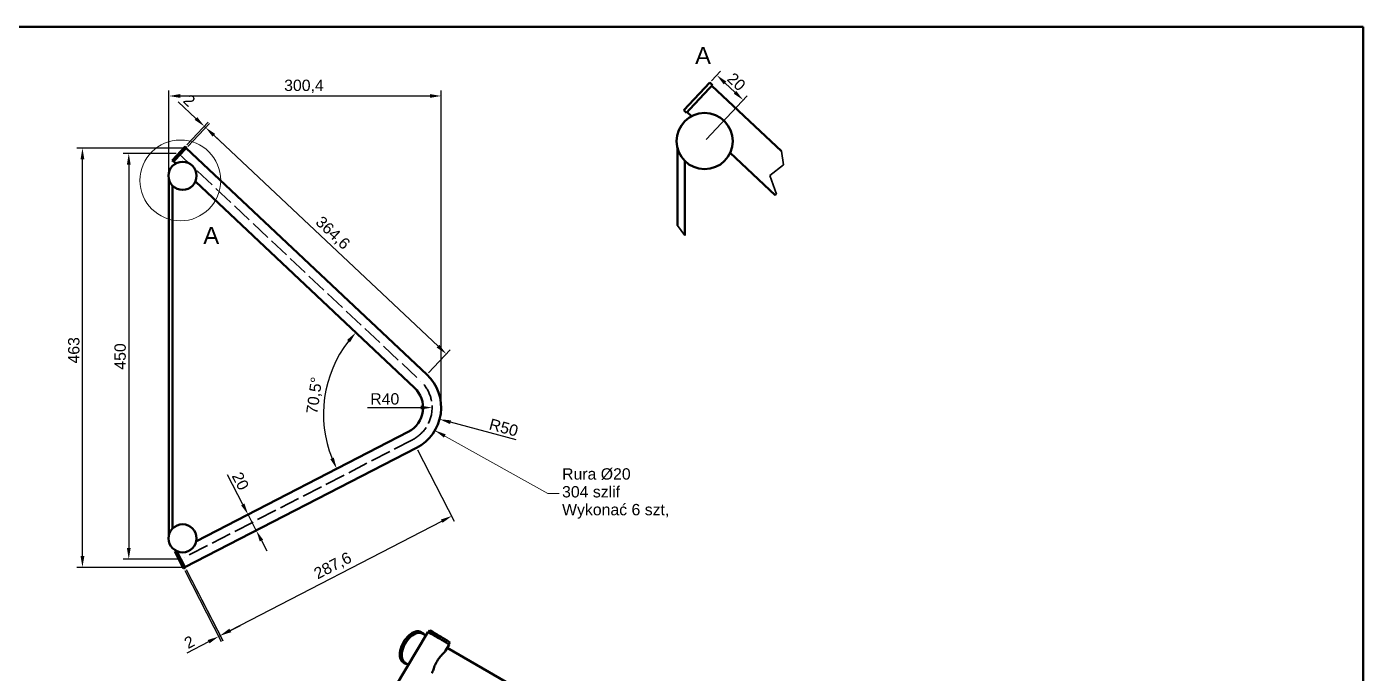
# Model space of a CAD drawing. Header units: millimetres. Extents: x 10 to 2960, y 10 to 2090.
# Drawn here: x 1485 to 2960, y 1377 to 2090 of the extents above; entities that cross this region are included whole.
import ezdxf

# ---------------------------------------------------------------- set-up
doc = ezdxf.new("R2010")
doc.units = ezdxf.units.MM
doc.header["$LTSCALE"] = 5
doc.linetypes.add('DASHED', pattern=[0.2068, 0.1655, -0.0413])
for name, color, linetype, lineweight in [('Krawędzie widoczneARTUR', 7, 'Continuous', 50), ('Linie przerwaniaARTUR', 7, 'Continuous', 35), ('Linie szczegółuARTUR', 7, 'Continuous', 18), ('SymboleARTUR', 7, 'Continuous', 18), ('SzkicARTUR', 7, 'Continuous', 35), ('WymiaryARTUR', 7, 'Continuous', 25)]:
    doc.layers.add(name, color=color, linetype=linetype, lineweight=lineweight)
doc.styles.add('STANDARD-ARTUR', font='ARIAL.TTF')
doc.styles.add('STANDARD-ARTURDużyTekst', font='ARIAL.TTF')
doc.dimstyles.new('ISO-25-ARTUR tekst normalny', dxfattribs={"dimscale": 5, "dimtxt": 2.5, "dimasz": 2.5, "dimexe": 1.25, "dimexo": 0.5, "dimtad": 1, "dimdec": 1, "dimrnd": 1e-08, "dimtxsty": 'STANDARD-ARTUR', "dimcen": 0.09, "dimclrd": 7, "dimclre": 7, "dimclrt": 7, "dimadec": 1, "dimazin": 2, "dimtfac": 0.6, "dimtdec": 3, "dimtmove": 0, "dimatfit": 3, "dimfxl": 1, "dimtolj": 1, "dimtzin": 0, "dimlwd": -1, "dimlwe": -1, "dimarcsym": 0})
doc.dimstyles.new('ISO-25-ARTUR tekst normalny$7', dxfattribs={"dimscale": 5, "dimtxt": 2.5, "dimasz": 2.5, "dimexe": 1.25, "dimexo": 0.5, "dimtad": 1, "dimdec": 1, "dimrnd": 1e-08, "dimtxsty": 'STANDARD-ARTUR', "dimcen": 0.09, "dimclrd": 7, "dimclre": 7, "dimclrt": 7, "dimadec": 1, "dimazin": 2, "dimtfac": 0.6, "dimtdec": 3, "dimtmove": 0, "dimatfit": 3, "dimfxl": 1, "dimtolj": 1, "dimtzin": 0, "dimlwd": 15, "dimlwe": -1, "dimarcsym": 0})

# ---------------------------------------------------------------- blocks, each defined once
blk = doc.blocks.new('Ramki Zwykła')
at = {"layer": 'SzkicARTUR', "lineweight": 50}
for p in [(2, 418), (592, 2)]:
    blk.add_line(p, (592, 418), dxfattribs=at)
blk = doc.blocks.new('*D5')
at = {"layer": 'Defpoints', "color": 0, "linetype": 'Continuous', "transparency": 16777216}
for p in [(1546.5, 1956.1), (1661, 1956.1), (1659.7, 1493.5)]:
    blk.add_point(p, dxfattribs=at)
at = {"layer": 'WymiaryARTUR', "color": 7, "linetype": 'Continuous', "transparency": 16777216}
for p, q in [((1658.5, 1956.1), (1540.3, 1956.1)), ((1546.5, 1506), (1546.5, 1943.6)), ((1657.2, 1493.5), (1540.3, 1493.5))]:
    blk.add_line(p, q, dxfattribs=at)
for points in [[(1544.4, 1943.6), (1548.6, 1943.6), (1546.5, 1956.1)], [(1544.4, 1506), (1548.6, 1506), (1546.5, 1493.5)]]:
    blk.add_solid(points, dxfattribs=at)
at = {"layer": 'WymiaryARTUR', "color": 7, "linetype": 'Continuous', "transparency": 16777216, "insert": (1537, 1718.4), "char_height": 12.5, "attachment_point": 4, "rotation": 90, "style": 'STANDARD-ARTUR'}
blk.add_mtext('\\A1;463', dxfattribs=at)
blk = doc.blocks.new('*D13')
at = {"layer": 'Defpoints', "color": 0, "linetype": 'Continuous', "transparency": 16777216}
for p in [(1942.4, 2013.6), (1642, 1925.5), (1942.4, 1669.7)]:
    blk.add_point(p, dxfattribs=at)
at = {"layer": 'WymiaryARTUR', "color": 7, "linetype": 'Continuous', "transparency": 16777216}
for p, q in [((1642, 1928), (1642, 2019.8)), ((1654.5, 2013.6), (1929.9, 2013.6)), ((1942.4, 1672.2), (1942.4, 2019.8))]:
    blk.add_line(p, q, dxfattribs=at)
for points in [[(1654.5, 2015.7), (1654.5, 2011.5), (1642, 2013.6)], [(1929.9, 2015.7), (1929.9, 2011.5), (1942.4, 2013.6)]]:
    blk.add_solid(points, dxfattribs=at)
at = {"layer": 'WymiaryARTUR', "color": 7, "linetype": 'Continuous', "transparency": 16777216, "insert": (1769.1, 2024.2), "char_height": 12.5, "attachment_point": 4, "style": 'STANDARD-ARTUR'}
blk.add_mtext('\\A1;300,4', dxfattribs=at)
blk = doc.blocks.new('*D14')
at = {"layer": 'Defpoints', "color": 0, "linetype": 'Continuous', "transparency": 16777216}
for p in [(1782.5, 1579.4), (1793.8, 1562.7), (1738.3, 1534.1)]:
    blk.add_point(p, dxfattribs=at)
at = {"layer": 'WymiaryARTUR', "color": 7, "linetype": 'Continuous', "transparency": 16777216}
for p, q in [((1723.4, 1563), (1706.5, 1595.7)), ((1738.3, 1534.1), (1729.2, 1551.9)), ((1744.1, 1523), (1749.8, 1511.9))]:
    blk.add_line(p, q, dxfattribs=at)
for points in [[(1725.3, 1564), (1721.6, 1562), (1729.2, 1551.9)], [(1745.9, 1524), (1742.2, 1522.1), (1738.3, 1534.1)]]:
    blk.add_solid(points, dxfattribs=at)
at = {"layer": 'WymiaryARTUR', "color": 7, "linetype": 'Continuous', "transparency": 16777216, "insert": (1716.4, 1597.3), "char_height": 12.5, "attachment_point": 4, "rotation": 297.2848, "style": 'STANDARD-ARTUR'}
blk.add_mtext('\\A1;20', dxfattribs=at)
blk = doc.blocks.new('*D15')
at = {"layer": 'Defpoints', "color": 0, "linetype": 'Continuous', "transparency": 16777216}
for p in [(1915.3, 1625.4), (1954.1, 1550.2), (1659.7, 1493.5)]:
    blk.add_point(p, dxfattribs=at)
at = {"layer": 'WymiaryARTUR', "color": 7, "linetype": 'Continuous', "transparency": 16777216}
for p, q in [((1916.4, 1623.2), (1956.9, 1544.6)), ((1709.6, 1424), (1943, 1544.4)), ((1660.8, 1491.3), (1701.3, 1412.8))]:
    blk.add_line(p, q, dxfattribs=at)
for points in [[(1942, 1546.3), (1943.9, 1542.6), (1954.1, 1550.2)], [(1708.6, 1425.9), (1710.5, 1422.2), (1698.5, 1418.3)]]:
    blk.add_solid(points, dxfattribs=at)
at = {"layer": 'WymiaryARTUR', "color": 7, "linetype": 'Continuous', "transparency": 16777216, "insert": (1803.7, 1484.6), "char_height": 12.5, "attachment_point": 4, "rotation": 27.2848, "style": 'STANDARD-ARTUR'}
blk.add_mtext('\\A1;287,6', dxfattribs=at)
blk = doc.blocks.new('*D16')
at = {"layer": 'Defpoints', "color": 0, "linetype": 'Continuous', "transparency": 16777216}
for p in [(1682.4, 1978.8), (1661, 1956.1), (1926.6, 1706.3)]:
    blk.add_point(p, dxfattribs=at)
at = {"layer": 'WymiaryARTUR', "color": 7, "linetype": 'Continuous', "transparency": 16777216}
for p, q in [((1662.7, 1957.9), (1686.7, 1983.4)), ((1938.9, 1737.6), (1691.5, 1970.2)), ((1928.3, 1708.1), (1952.3, 1733.6))]:
    blk.add_line(p, q, dxfattribs=at)
for points in [[(1692.9, 1971.8), (1690.1, 1968.7), (1682.4, 1978.8)], [(1940.3, 1739.1), (1937.5, 1736), (1948, 1729)]]:
    blk.add_solid(points, dxfattribs=at)
at = {"layer": 'WymiaryARTUR', "color": 7, "linetype": 'Continuous', "transparency": 16777216, "insert": (1806.3, 1876.9), "char_height": 12.5, "attachment_point": 4, "rotation": 316.7558, "style": 'STANDARD-ARTUR'}
blk.add_mtext('\\A1;364,6', dxfattribs=at)
blk = doc.blocks.new('*D17')
at = {"layer": 'Defpoints', "color": 0, "linetype": 'Continuous', "transparency": 16777216}
for p in [(1892.4, 1669.8), (1932.4, 1669.8)]:
    blk.add_point(p, dxfattribs=at)
at = {"layer": 'WymiaryARTUR', "color": 7, "linetype": 'Continuous', "transparency": 16777216}
blk.add_line((1860.9, 1669.8), (1919.9, 1669.8), dxfattribs=at)
blk.add_solid([(1919.9, 1671.9), (1919.9, 1667.7), (1932.4, 1669.8)], dxfattribs=at)
at = {"layer": 'WymiaryARTUR', "color": 7, "linetype": 'Continuous', "transparency": 16777216, "insert": (1864.1, 1679.3), "char_height": 12.5, "attachment_point": 4, "rotation": 359.9999, "style": 'STANDARD-ARTUR'}
blk.add_mtext('\\A1;R40', dxfattribs=at)
blk = doc.blocks.new('*D19')
at = {"layer": 'Defpoints', "color": 0, "linetype": 'Continuous', "transparency": 16777216}
for p in [(1652.5, 1950.3), (1597.6, 1502.4), (1655.1, 1502.4)]:
    blk.add_point(p, dxfattribs=at)
at = {"layer": 'WymiaryARTUR', "color": 7, "linetype": 'Continuous', "transparency": 16777216}
for p, q in [((1650, 1950.3), (1591.4, 1950.3)), ((1597.6, 1937.8), (1597.6, 1514.9)), ((1652.6, 1502.4), (1591.4, 1502.4))]:
    blk.add_line(p, q, dxfattribs=at)
for points in [[(1595.5, 1937.8), (1599.7, 1937.8), (1597.6, 1950.3)], [(1595.5, 1514.9), (1599.7, 1514.9), (1597.6, 1502.4)]]:
    blk.add_solid(points, dxfattribs=at)
at = {"layer": 'WymiaryARTUR', "color": 7, "linetype": 'Continuous', "transparency": 16777216, "insert": (1588.1, 1711.6), "char_height": 12.5, "attachment_point": 4, "rotation": 90, "style": 'STANDARD-ARTUR'}
blk.add_mtext('\\A1;450', dxfattribs=at)
blk = doc.blocks.new('*D20')
at = {"layer": 'Defpoints', "color": 0, "linetype": 'Continuous', "transparency": 16777216}
for p in [(1820.2, 1706.9), (1912.9, 1691.7), (1943.8, 1662.6), (1671.6, 1522.2)]:
    blk.add_point(p, dxfattribs=at)
at = {"layer": 'WymiaryARTUR', "color": 7, "linetype": 'Continuous', "transparency": 16777216}
blk.add_arc((1943.8, 1662.6), 131.3, 142.2135, 201.827, dxfattribs=at)
for points in [[(1838.5, 1744.4), (1841.7, 1741.7), (1848.2, 1752.6)], [(1823.8, 1614.7), (1820.1, 1612.9), (1827.1, 1602.4)]]:
    blk.add_solid(points, dxfattribs=at)
at = {"layer": 'WymiaryARTUR', "color": 7, "linetype": 'Continuous', "transparency": 16777216, "insert": (1800.6, 1662.7), "char_height": 12.5, "attachment_point": 4, "rotation": 82.1644, "style": 'STANDARD-ARTUR'}
blk.add_mtext('\\A1;70,5°', dxfattribs=at)
blk = doc.blocks.new('*D21')
at = {"layer": 'Defpoints', "color": 0, "linetype": 'Continuous', "transparency": 16777216}
for p in [(1892.4, 1669.8), (1940.6, 1656.9)]:
    blk.add_point(p, dxfattribs=at)
at = {"layer": 'WymiaryARTUR', "color": 7, "linetype": 'Continuous', "transparency": 16777216}
blk.add_line((2025.3, 1634.2), (1952.7, 1653.7), dxfattribs=at)
blk.add_solid([(1953.3, 1655.7), (1952.2, 1651.6), (1940.6, 1656.9)], dxfattribs=at)
at = {"layer": 'WymiaryARTUR', "color": 7, "linetype": 'Continuous', "transparency": 16777216, "insert": (1995.9, 1651.9), "char_height": 12.5, "attachment_point": 4, "rotation": 345, "style": 'STANDARD-ARTUR'}
blk.add_mtext('\\A1;R50', dxfattribs=at)
blk = doc.blocks.new('*D31')
at = {"layer": 'Defpoints', "color": 0, "linetype": 'Continuous', "transparency": 16777216}
for p in [(1658.1, 1492.2), (1659.7, 1493.5), (1698.6, 1418.1)]:
    blk.add_point(p, dxfattribs=at)
at = {"layer": 'WymiaryARTUR', "color": 7, "linetype": 'Continuous', "transparency": 16777216}
for p, q in [((1659.3, 1490), (1699.7, 1411.6)), ((1660.8, 1491.3), (1701.5, 1412.5)), ((1698.6, 1418.1), (1696.8, 1417.2)), ((1709.7, 1423.8), (1720.8, 1429.5)), ((1685.7, 1411.4), (1661.7, 1399))]:
    blk.add_line(p, q, dxfattribs=at)
for points in [[(1684.7, 1413.3), (1686.7, 1409.6), (1696.8, 1417.2)], [(1708.7, 1425.7), (1710.7, 1422), (1698.6, 1418.1)]]:
    blk.add_solid(points, dxfattribs=at)
at = {"layer": 'WymiaryARTUR', "color": 7, "linetype": 'Continuous', "transparency": 16777216, "insert": (1660.1, 1408.8), "char_height": 12.5, "attachment_point": 4, "rotation": 27.2848, "style": 'STANDARD-ARTUR'}
blk.add_mtext('\\A1;2', dxfattribs=at)
blk = doc.blocks.new('*D32')
at = {"layer": 'Defpoints', "color": 0, "linetype": 'Continuous', "transparency": 16777216}
for p in [(1682.4, 1978.8), (1659.9, 1957.8), (1661, 1956.1)]:
    blk.add_point(p, dxfattribs=at)
at = {"layer": 'WymiaryARTUR', "color": 7, "linetype": 'Continuous', "transparency": 16777216}
for p, q in [((1671.8, 1988.7), (1652.1, 2007.3)), ((1661.6, 1959.6), (1685.2, 1984.7)), ((1662.7, 1957.9), (1686.7, 1983.4)), ((1682.4, 1978.8), (1680.9, 1980.2)), ((1691.5, 1970.2), (1700.6, 1961.7))]:
    blk.add_line(p, q, dxfattribs=at)
for points in [[(1673.3, 1990.3), (1670.4, 1987.2), (1680.9, 1980.2)], [(1692.9, 1971.8), (1690.1, 1968.7), (1682.4, 1978.8)]]:
    blk.add_solid(points, dxfattribs=at)
at = {"layer": 'WymiaryARTUR', "color": 7, "linetype": 'Continuous', "transparency": 16777216, "insert": (1660.9, 2012), "char_height": 12.5, "attachment_point": 4, "rotation": 316.7558, "style": 'STANDARD-ARTUR'}
blk.add_mtext('\\A1;2', dxfattribs=at)
blk = doc.blocks.new('2dSzczegół0')
at = {"layer": 'Linie szczegółuARTUR'}
blk.add_circle((330.91, 384.08), 8.91, dxfattribs=at)
at = {"layer": 'Linie szczegółuARTUR', "insert": (335.98, 370.09), "char_height": 3.75, "attachment_point": 7, "style": 'STANDARD-ARTURDużyTekst'}
blk.add_mtext('A', dxfattribs=at)
blk = doc.blocks.new('*D34')
at = {"layer": 'Defpoints', "color": 0, "linetype": 'Continuous', "transparency": 16777216}
for p in [(2239, 2028.4), (2275.7, 2009.1), (2233.2, 1963.9)]:
    blk.add_point(p, dxfattribs=at)
at = {"layer": 'WymiaryARTUR', "color": 7, "linetype": 'Continuous', "transparency": 16777216}
for p, q in [((2240.7, 2030.2), (2250.8, 2041.1)), ((2255.7, 2027.9), (2266.6, 2017.7)), ((2234.9, 1965.7), (2280, 2013.6))]:
    blk.add_line(p, q, dxfattribs=at)
for points in [[(2257.1, 2029.5), (2254.2, 2026.4), (2246.6, 2036.5)], [(2268, 2019.2), (2265.2, 2016.1), (2275.7, 2009.1)]]:
    blk.add_solid(points, dxfattribs=at)
at = {"layer": 'WymiaryARTUR', "color": 7, "linetype": 'Continuous', "transparency": 16777216, "insert": (2261.1, 2035.9), "char_height": 12.5, "attachment_point": 4, "rotation": 316.7558, "style": 'STANDARD-ARTUR'}
blk.add_mtext('\\A1;20', dxfattribs=at)

msp = doc.modelspace()

# ---------------------------------------------------------------- linework, layer by layer
at = {"layer": 'Krawędzie widoczneARTUR'}
for p, q in [((2238.955, 2028.407), (2210.181, 1997.813)), ((2216.753, 1998.962), (2238.211, 2021.777)), ((2238.211, 2021.777), (2241.869, 2025.667)), ((2238.955, 2028.407), (2241.869, 2025.667)), ((2317.954, 1952.73), (2241.182, 2024.936)), ((2210.181, 1997.813), (2213.094, 1995.072)), ((2213.094, 1995.072), (2216.753, 1998.962)), ((2218.632, 1991.241), (2213.782, 1995.803)), ((1659.888, 1957.793), (1645.501, 1942.496)), ((1648.787, 1943.07), (1659.516, 1954.478)), ((1659.516, 1954.478), (1661.345, 1956.423)), ((1659.888, 1957.793), (1661.345, 1956.423)), ((1926.608, 1706.25), (1661.001, 1956.057)), ((2203.152, 1870.664), (2203.152, 1956.042)), ((2311.076, 1904.297), (2261.379, 1951.037)), ((1645.501, 1942.496), (1646.958, 1941.126)), ((1646.958, 1941.126), (1648.787, 1943.07)), ((1649.727, 1939.21), (1647.301, 1941.491)), ((2211.152, 1859.504), (2211.152, 1942.012)), ((1641.987, 1529.421), (1641.987, 1921.61)), ((1912.908, 1691.684), (1671.1, 1919.108)), ((1645.987, 1536.436), (1645.987, 1914.595)), ((1672.193, 1522.513), (1906.107, 1643.166)), ((1659.66, 1493.548), (1915.273, 1625.394)), ((1648.486, 1510.849), (1650.049, 1511.655)), ((1648.486, 1510.849), (1658.112, 1492.185)), ((1651.487, 1509.393), (1650.411, 1511.48)), ((1650.493, 1511.32), (1650.618, 1511.384)), ((1651.487, 1509.393), (1658.666, 1495.475)), ((1658.112, 1492.185), (1659.89, 1493.102)), ((1659.89, 1493.102), (1658.666, 1495.475)), ((1693.057, 1031.615), (1927.823, 1422.115)), ((1921.896, 1421.042), (1920.128, 1422.062)), ((1925.494, 1418.242), (1921.584, 1420.5)), ((1929.502, 1424.063), (1928.239, 1421.961)), ((1946.893, 1401.199), (1951.104, 1408.203)), ((2013.883, 1367.211), (1948.986, 1404.68)), ((1952, 1410.538), (1950.772, 1408.496)), ((1902.521, 1387.483), (1900.753, 1388.504)), ((1906.17, 1386.098), (1902.834, 1388.024))]:
    msp.add_line(p, q, dxfattribs=at)
for centre, radius in [((2233.152, 1963.852), 31), ((1656.987, 1925.516), 15.5), ((1656.987, 1525.516), 15.5)]:
    msp.add_circle(centre, radius, dxfattribs=at)
for radius in [49.998, 30.002]:
    msp.add_arc((1892.353, 1669.829), radius, 297.284802, 46.755775, dxfattribs=at)
for centre, major_axis, ratio, start_param, end_param in [((1910.441, 1405.283), (-9.687, -16.779), 0.57735027, 3.14159265, 6.28318531), ((1912.209, 1404.262), (-9.375, -16.238), 0.57735027, 3.14159265, 6.28318531), ((1912.209, 1404.262), (9.688, 16.779), 0.57735027, 6.02849725, 9.67946602), ((1939.463, 1415.159), (11.641, -6.956), 0.02390911, 6.28312154, 9.4247142), ((1939.463, 1415.159), (-11.249, 6.763), 0.02501685, 4.59893857, 6.05724159), ((1940.751, 1417.301), (-11.249, 6.763), 0.02501685, 3.14159265, 6.28318531)]:
    msp.add_ellipse(centre, major_axis=major_axis, ratio=ratio, start_param=start_param, end_param=end_param, dxfattribs=at)
msp.add_open_spline([(1932.135, 1376.653), (1932.287, 1376.905), (1932.435, 1377.189), (1932.859, 1378.116), (1933.123, 1378.837), (1933.884, 1381.039), (1934.451, 1382.866), (1935.913, 1386.591), (1936.821, 1388.483), (1938.814, 1391.798), (1940.052, 1393.476), (1942.627, 1396.466), (1943.951, 1397.785), (1945.495, 1399.415), (1945.99, 1399.958), (1946.58, 1400.718), (1946.751, 1400.964), (1946.892, 1401.198)], degree=3, knots=[1.11997074, 1.11997074, 1.11997074, 1.11997074, 1.23272213, 1.23272213, 1.45582849, 1.45582849, 1.92015296, 1.92015296, 2.38447743, 2.38447743, 2.84880191, 2.84880191, 3.31312638, 3.31312638, 3.53623274, 3.53623274, 3.64898413, 3.64898413, 3.64898413, 3.64898413], dxfattribs=at)
at = {"layer": 'Linie przerwaniaARTUR'}
for p, q in [((2320.087, 1937.462), (2317.954, 1952.73)), ((2305.107, 1925.688), (2320.087, 1937.462)), ((2312.327, 1905.127), (2305.107, 1925.688)), ((2311.076, 1904.297), (2312.327, 1905.127)), ((2211.152, 1859.504), (2203.152, 1870.664))]:
    msp.add_line(p, q, dxfattribs=at)
at = {"layer": 'SzkicARTUR', "linetype": 'DASHED', "ltscale": 27.291374}
msp.add_line((1652.529, 1950.3), (1919.758, 1698.967), dxfattribs=at)
at = {"layer": 'SzkicARTUR', "linetype": 'DASHED', "ltscale": 27.34762}
msp.add_line((1910.69, 1634.28), (1659.377, 1504.652), dxfattribs=at)
at = {"layer": 'SzkicARTUR', "linetype": 'DASHED', "ltscale": 24.637381}
msp.add_arc((1892.353, 1669.829), 40, 297.284802, 46.755775, dxfattribs=at)

# ---------------------------------------------------------------- block references
at = {"xscale": 5, "yscale": 5, "zscale": 5}
msp.add_blockref('Ramki Zwykła', (0, 0), dxfattribs=at)
at = {"layer": 'Linie szczegółuARTUR', "xscale": 5, "yscale": 5, "zscale": 5}
msp.add_blockref('2dSzczegół0', (0, 0), dxfattribs=at)

# ---------------------------------------------------------------- texts
at = {"layer": 'SymboleARTUR', "color": 7, "insert": (2222.618, 2048.883), "char_height": 18.75, "attachment_point": 7, "style": 'STANDARD-ARTURDużyTekst'}
msp.add_mtext('A', dxfattribs=at)
at = {"layer": 'SymboleARTUR', "color": 7, "insert": (2075.791, 1575.013), "char_height": 12.5, "width": 118.39749, "attachment_point": 4, "line_spacing_factor": 0.944221, "style": 'STANDARD-ARTUR'}
msp.add_mtext('{Rura Ø20\\P304 szlif\\PWykonać 6 szt,}', dxfattribs=at)

# ---------------------------------------------------------------- dimensions: what is measured, and where the dimension line sits
at = {"layer": 'WymiaryARTUR', "color": 7, "linetype": 'Continuous'}
for base, p1, p2, angle, override, picture, middle in [((2275.703, 2009.094), (2238.955, 2028.407), (2233.152, 1963.852), 316.755775, {"dimdec": 1, "dimlfac": 0.5, "dimtp": 0, "dimtm": 0, "dimtdec": 3, "dimtofl": 0, "dimatfit": 1}, '*D34', (2261.134, 2022.797)), ((1682.396, 1978.806), (1659.888, 1957.793), (1661.001, 1956.057), 316.755775, {"dimdec": 1, "dimtp": 0, "dimtm": 0, "dimtdec": 3, "dimtofl": 1, "dimatfit": 1}, '*D32', (1657.437, 2002.281)), ((1682.396, 1978.806), (1926.608, 1706.25), (1661.001, 1956.057), 316.755775, {"dimdec": 1, "dimtp": 0, "dimtm": 0, "dimtdec": 3, "dimtofl": 0, "dimatfit": 1}, '*D16', (1814.389, 1854.665)), ((1546.517, 1956.057), (1659.66, 1493.548), (1661.001, 1956.057), 90, {"dimdec": 0, "dimtp": 0, "dimtm": 0, "dimtdec": 3, "dimtofl": 0, "dimatfit": 1}, '*D5', (1546.517, 1732.499)), ((1597.61, 1502.434), (1652.529, 1950.3), (1655.077, 1502.434), 90, {"dimdec": 1, "dimlfac": 1.004765, "dimtp": 0, "dimtm": 0, "dimtdec": 3, "dimtofl": 0, "dimatfit": 1}, '*D19', (1597.61, 1725.646)), ((1954.084, 1550.151), (1659.66, 1493.548), (1915.273, 1625.394), 207.284802, {"dimdec": 1, "dimtp": 0, "dimtm": 0, "dimtdec": 3, "dimtofl": 0, "dimatfit": 1}, '*D15', (1827.419, 1484.818)), ((1738.325, 1534.124), (1782.516, 1579.418), (1793.812, 1562.744), 117.284802, {"dimdec": 1, "dimse1": 1, "dimse2": 1, "dimtp": 0, "dimtm": 0, "dimtdec": 3, "dimtofl": 1, "dimatfit": 1}, '*D14', (1712.122, 1584.924)), ((1698.587, 1418.08), (1658.112, 1492.185), (1659.66, 1493.548), 27.284802, {"dimdec": 1, "dimtp": 0, "dimtm": 0, "dimtdec": 3, "dimtofl": 1, "dimatfit": 1}, '*D31', (1668.134, 1402.372))]:
    dim = msp.add_linear_dim(base=base, p1=p1, p2=p2, angle=angle, dimstyle='ISO-25-ARTUR tekst normalny', override=override, dxfattribs=at)
    dim.commit()
    dim.dimension.update_dxf_attribs({"geometry": picture, "text_midpoint": middle, "dimtype": 160})
dim = msp.add_linear_dim(base=(1942.352, 2013.572), p1=(1641.987, 1925.516), p2=(1942.352, 1669.731), dimstyle='ISO-25-ARTUR tekst normalny', override={"dimdec": 1, "dimtp": 0, "dimtm": 0, "dimtdec": 3, "dimtofl": 0, "dimatfit": 1}, dxfattribs=at)
dim.commit()
dim.dimension.update_dxf_attribs({"geometry": '*D13', "text_midpoint": (1790.115, 2013.572), "dimtype": 160})
dim = msp.add_angular_dim_3p(base=(1820.25, 1706.942), center=(1943.814, 1662.616), p1=(1912.908, 1691.684), p2=(1671.619, 1522.217), dimstyle='ISO-25-ARTUR tekst normalny', override={"dimse1": 1, "dimse2": 1, "dimadec": 1, "dimtp": 0, "dimtm": 0, "dimtdec": 3}, dxfattribs=at)
dim.commit()
dim.dimension.update_dxf_attribs({"geometry": '*D20', "text_midpoint": (1813.765, 1680.513), "dimtype": 165})
for mpoint, picture, middle in [((1932.353, 1669.829), '*D17', (1878.966, 1669.829)), ((1940.648, 1656.889), '*D21', (2007.861, 1638.879))]:
    dim = msp.add_radius_dim(center=(1892.353, 1669.829), mpoint=mpoint, dimstyle='ISO-25-ARTUR tekst normalny', override={"dimdec": 1, "dimcen": 0, "dimtp": 0, "dimtm": 0, "dimtdec": 3, "dimtofl": 0}, dxfattribs=at)
    dim.commit()
    dim.dimension.update_dxf_attribs({"geometry": picture, "text_midpoint": middle, "dimtype": 164})

# ---------------------------------------------------------------- leaders
at = {"layer": 'SymboleARTUR', "color": 7, "linetype": 'Continuous', "lineweight": 18, "annotation_type": 0, "has_hookline": 1, "hookline_direction": 0, "text_width": 116.627}
msp.add_leader([(1935.49, 1644.55), (2060.166, 1575.013), (2072.666, 1575.013)], dimstyle='ISO-25-ARTUR tekst normalny$7', override={"dimtad": 0}, dxfattribs=at)

doc.saveas('drawing.dxf')
